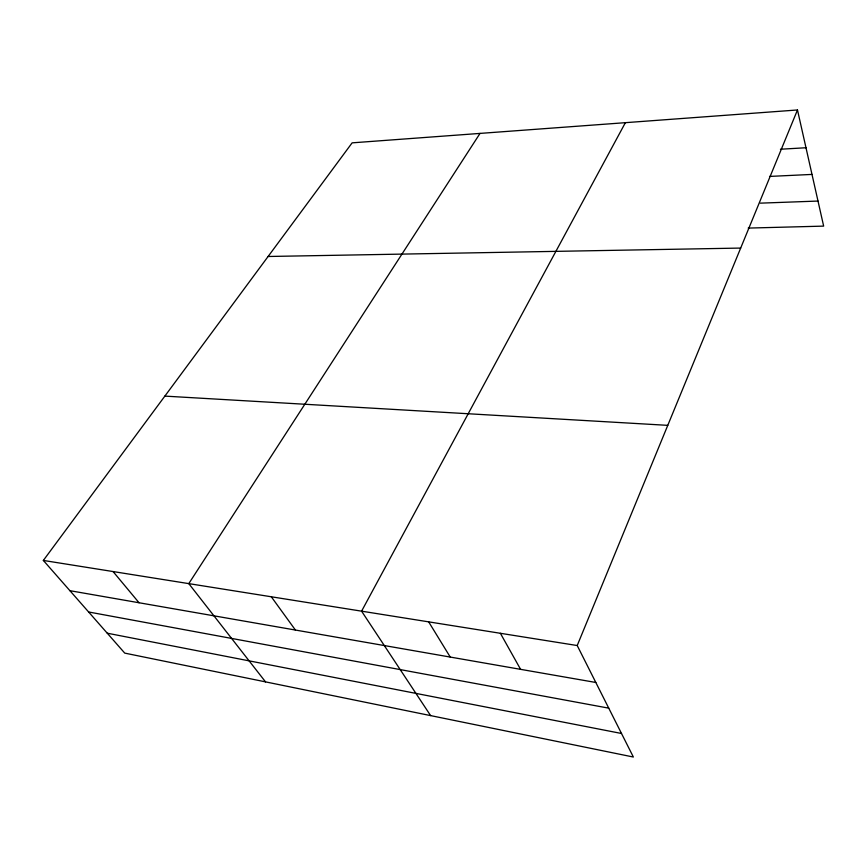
<?xml version="1.0" encoding="UTF-8"?>
<svg xmlns="http://www.w3.org/2000/svg" width="867" height="867" viewBox="0 0 867 867"><rect width="100%" height="100%" fill="white"/><g stroke="black" fill="none" stroke-linecap="round" stroke-linejoin="round"><path stroke-width="1.3" d="M577.216 645.536L797.477 109.968L352.132 142.849L43.35 560.44L124.74 653.111L633.365 757.032L577.216 645.536L43.35 560.44M625.389 122.67L361.582 611.17L430.617 715.611M480.025 133.399L188.789 583.621L265.54 681.885M780.452 149.232L805.985 147.748M769.538 176.424L812 174.419M760.381 203.149L818.004 201.057M748.188 228.086L823.65 226.114L797.477 109.968M268.098 256.491L740.678 248.07M164.86 396.111L667.774 425.35M69.913 590.687L595.813 682.47M88.618 611.983L608.753 708.155M107.248 633.192L621.509 733.482M113.078 571.559L139.034 602.749M271.306 596.778L295.409 630.038M428.666 621.856L450.244 657.067M500.378 633.289L520.59 669.346"/></g></svg>
